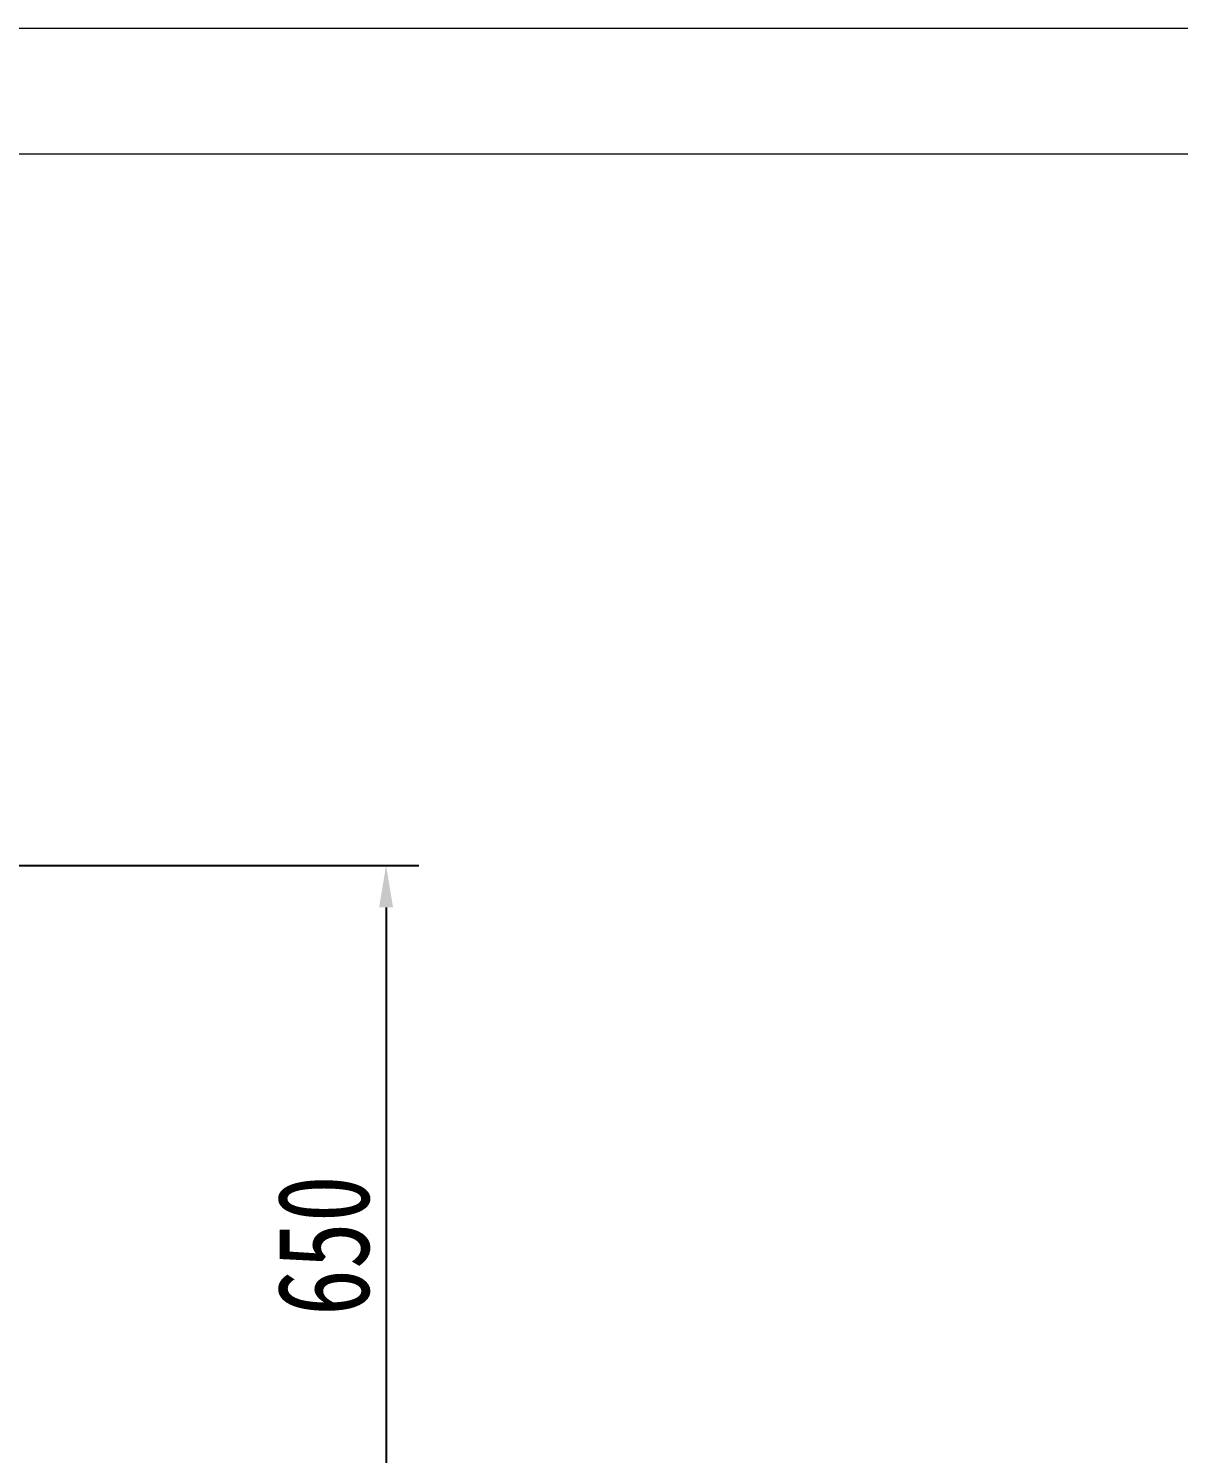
# Model space of a CAD drawing. Header units: millimetres. Extents: x -2601 to 21461, y 11492 to 21077.
# Drawn here: x 8413 to 9508, y 15450 to 16806 of the extents above; entities that cross this region are included whole.
import ezdxf

# ---------------------------------------------------------------- set-up
doc = ezdxf.new("R2010")
doc.units = ezdxf.units.MM
doc.header["$PDSIZE"] = -1
doc.styles.get("Standard").update_dxf_attribs({"font": ''})
doc.styles.get('Standard').set_extended_font_data('HYSWLongFangSong')
doc.dimstyles.new('ISO-25', dxfattribs={"dimscale": 25, "dimtxt": 3.5, "dimasz": 1.6, "dimexe": 1.25, "dimexo": 0.625, "dimtad": 1, "dimdec": 0, "dimzin": 9, "dimdsep": 46, "dimtxsty": 'Standard', "dimcen": 2.5, "dimadec": 0, "dimazin": 2, "dimtfac": 1, "dimtdec": 0, "dimtofl": 0, "dimtmove": 0, "dimatfit": 3, "dimfxl": 1, "dimarcsym": 0})

# ---------------------------------------------------------------- blocks, each defined once
blk = doc.blocks.new('*D26')
at = {"color": 0, "lineweight": -2}
for p, q in [((8144.2, 16009.5), (8785.2, 16009.5)), ((8754, 15969.5), (8754, 15399.5)), ((8144.2, 15359.5), (8785.2, 15359.5))]:
    blk.add_line(p, q, dxfattribs=at)
at = {"color": 0}
for points in [[(8747.3, 15969.5), (8760.6, 15969.5), (8754, 16009.5)], [(8747.3, 15399.5), (8760.6, 15399.5), (8754, 15359.5)]]:
    blk.add_solid(points, dxfattribs=at)
at = {"layer": 'Defpoints', "color": 0}
for p in [(8128.6, 16009.5), (8128.6, 15359.5), (8754, 15359.5)]:
    blk.add_point(p, dxfattribs=at)
at = {"color": 0, "insert": (8694.6, 15647.5), "char_height": 87.5, "attachment_point": 5, "rotation": 90}
blk.add_mtext('650', dxfattribs=at)

msp = doc.modelspace()

# ---------------------------------------------------------------- linework, layer by layer
at = {"color": 0, "linetype": 'Continuous', "lineweight": 0}
msp.add_line((13065.3, 16806.4), (5960.8, 16806.4), dxfattribs=at)
at = {"color": 0, "linetype": 'Continuous', "lineweight": 15}
msp.add_line((12945.7, 16686.8), (6080.4, 16686.8), dxfattribs=at)

# ---------------------------------------------------------------- dimensions: what is measured, and where the dimension line sits
dim = msp.add_linear_dim(base=(8754, 15359.5), p1=(8128.6, 16009.5), p2=(8128.6, 15359.5), angle=270, dimstyle='ISO-25')
dim.commit()
dim.dimension.update_dxf_attribs({"geometry": '*D26', "text_midpoint": (8754, 15647.5), "dimtype": 161})

doc.saveas('drawing.dxf')
